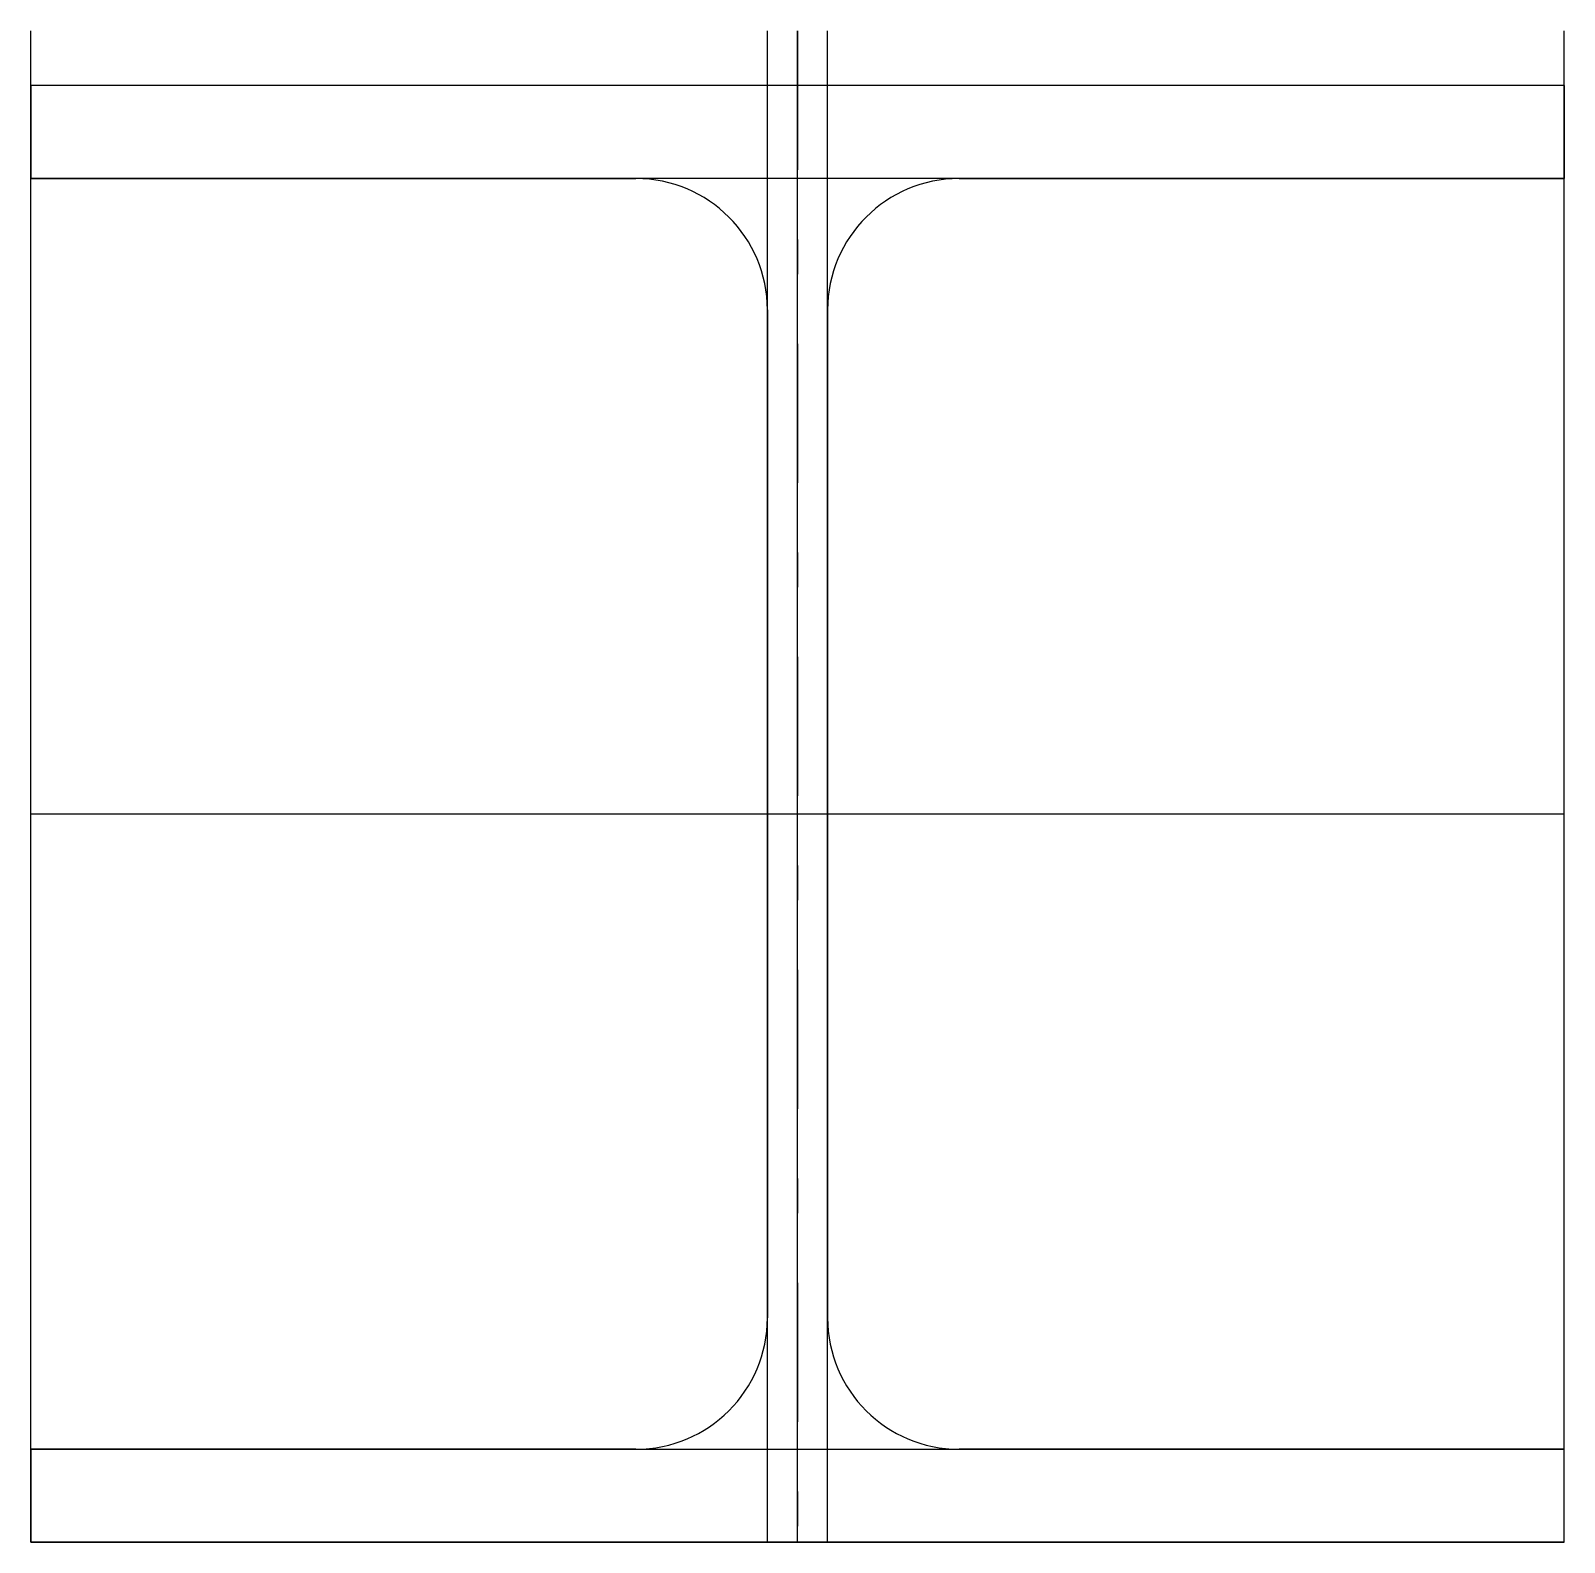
# Model space of a CAD drawing. Extents: x -70 to 70, y -66 to 72.
import ezdxf

# ---------------------------------------------------------------- set-up
doc = ezdxf.new("R2010")
doc.units = 0
doc.linetypes.add('CENTER', pattern=[28.575, 12.7, -6.35, 3.175, -6.35])
doc.layers.get('0').update_dxf_attribs({"linetype": 'CONTINUOUS'})

msp = doc.modelspace()

# ---------------------------------------------------------------- linework, layer by layer
at = {"linetype": 'CONTINUOUS'}
for p, q in [((-70, -66.5), (-70, 71.5)), ((-2.75, -66.5), (-2.75, 71.5)), ((0, -66.5), (0, 71.5)), ((2.75, -66.5), (2.75, 71.5)), ((70, -66.5), (70, 71.5)), ((70, 66.5), (-70, 66.5)), ((70, 66.5), (-70, 66.5)), ((-70, 66.5), (-70, 58)), ((70, 66.5), (-70, 66.5)), ((-70, 66.5), (-70, 58)), ((70, 58), (70, 66.5)), ((70, 66.5), (70, 58)), ((70, 58), (-70, 58)), ((-70, 58), (-14.75, 58)), ((-70, 58), (-14.75, 58)), ((14.75, 58), (70, 58)), ((70, 58), (14.75, 58)), ((-2.75, 46), (-2.75, -46)), ((-2.75, 46), (-2.75, -46)), ((2.75, -46), (2.75, 46)), ((2.75, 46), (2.75, -46)), ((-70, 0), (70, 0)), ((-70, 0), (70, 0)), ((-70, -58), (70, -58)), ((-14.75, -58), (-70, -58)), ((-70, -58), (-70, -66.5)), ((-70, -66.5), (-70, -58)), ((-70, -58), (-14.75, -58)), ((70, -58), (14.75, -58)), ((70, -58), (14.75, -58)), ((70, -66.5), (70, -58)), ((70, -66.5), (70, -58)), ((-70, -66.5), (70, -66.5)), ((-70, -66.5), (70, -66.5)), ((70, -66.5), (-70, -66.5))]:
    msp.add_line(p, q, dxfattribs=at)
at = {"linetype": 'CENTER'}
msp.add_line((0, 71.5), (0, -66.5), dxfattribs=at)
at = {"linetype": 'CONTINUOUS'}
for centre, start, end in [((-14.75, 46), 0, 90), ((-14.75, 46), 0, 90), ((14.75, 46), 90, 180), ((14.75, 46), 90, 180), ((-14.75, -46), 270, 0), ((-14.75, -46), 270, 0), ((14.75, -46), 180, 270), ((14.75, -46), 180, 270)]:
    msp.add_arc(centre, 12, start, end, dxfattribs=at)

doc.saveas('drawing.dxf')
